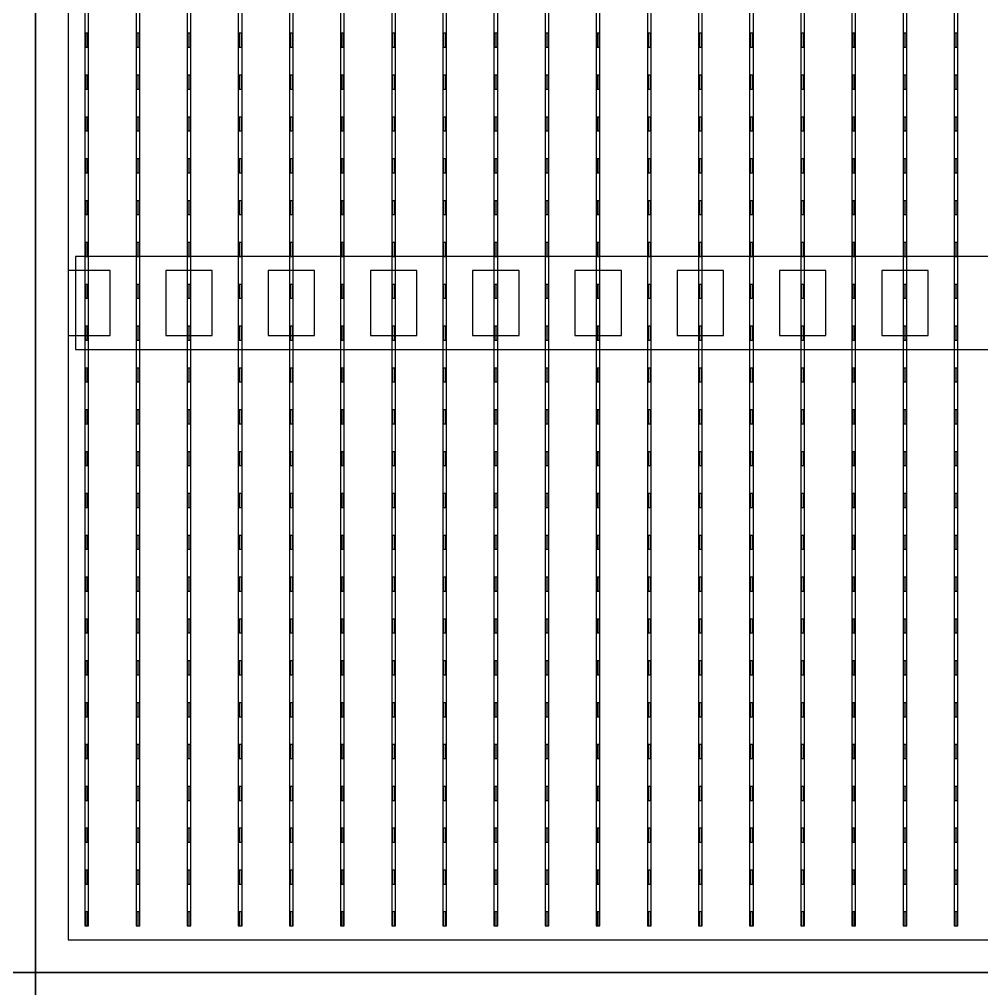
# Model space of a CAD drawing. Header units: millimetres. Extents: x -18 to 142, y -7 to 153.
# Drawn here: x 82.89 to 93.25, y 62.02 to 72.45 of the extents above; entities that cross this region are included whole.
import ezdxf

# ---------------------------------------------------------------- set-up
doc = ezdxf.new("R2010")
doc.units = ezdxf.units.MM
for name, color, linetype in [('BUSBARS', 3, 'Continuous'), ('CELLS', 5, 'Continuous'), ('CONTACT_PADS', 2, 'Continuous'), ('DICING', 4, 'Continuous'), ('FINGERS', 1, 'Continuous'), ('INSULATION', 2, 'Continuous')]:
    doc.layers.add(name, color=color, linetype=linetype)

msp = doc.modelspace()

# ---------------------------------------------------------------- linework, layer by layer
at = {"layer": 'BUSBARS'}
msp.add_lwpolyline([(103.54, 68.9), (103.54, 69.9), (83.5, 69.9), (83.5, 68.9), (103.54, 68.9)], close=True, dxfattribs=at)
at = {"layer": 'CELLS'}
for points in [[(83.07, 62.2), (83.07, 83.1), (62.17, 83.1), (62.17, 62.2), (83.07, 62.2)], [(103.97, 62.2), (103.97, 83.1), (83.07, 83.1), (83.07, 62.2), (103.97, 62.2)], [(83.07, 41.3), (83.07, 62.2), (62.17, 62.2), (62.17, 41.3), (83.07, 41.3)], [(103.97, 41.3), (103.97, 62.2), (83.07, 62.2), (83.07, 41.3), (103.97, 41.3)]]:
    msp.add_lwpolyline(points, close=True, dxfattribs=at)
at = {"layer": 'CONTACT_PADS'}
for points in [[(83.633, 72.15), (83.633, 72.3), (83.608, 72.3), (83.608, 72.15), (83.633, 72.15)], [(84.183, 72.15), (84.183, 72.3), (84.158, 72.3), (84.158, 72.15), (84.183, 72.15)], [(84.733, 72.15), (84.733, 72.3), (84.708, 72.3), (84.708, 72.15), (84.733, 72.15)], [(85.283, 72.15), (85.283, 72.3), (85.258, 72.3), (85.258, 72.15), (85.283, 72.15)], [(85.833, 72.15), (85.833, 72.3), (85.808, 72.3), (85.808, 72.15), (85.833, 72.15)], [(86.383, 72.15), (86.383, 72.3), (86.358, 72.3), (86.358, 72.15), (86.383, 72.15)], [(86.933, 72.15), (86.933, 72.3), (86.908, 72.3), (86.908, 72.15), (86.933, 72.15)], [(87.483, 72.15), (87.483, 72.3), (87.458, 72.3), (87.458, 72.15), (87.483, 72.15)], [(88.033, 72.15), (88.033, 72.3), (88.008, 72.3), (88.008, 72.15), (88.033, 72.15)], [(88.583, 72.15), (88.583, 72.3), (88.558, 72.3), (88.558, 72.15), (88.583, 72.15)], [(89.133, 72.15), (89.133, 72.3), (89.108, 72.3), (89.108, 72.15), (89.133, 72.15)], [(89.683, 72.15), (89.683, 72.3), (89.658, 72.3), (89.658, 72.15), (89.683, 72.15)], [(90.233, 72.15), (90.233, 72.3), (90.208, 72.3), (90.208, 72.15), (90.233, 72.15)], [(90.783, 72.15), (90.783, 72.3), (90.758, 72.3), (90.758, 72.15), (90.783, 72.15)], [(91.333, 72.15), (91.333, 72.3), (91.308, 72.3), (91.308, 72.15), (91.333, 72.15)], [(91.883, 72.15), (91.883, 72.3), (91.858, 72.3), (91.858, 72.15), (91.883, 72.15)], [(92.433, 72.15), (92.433, 72.3), (92.408, 72.3), (92.408, 72.15), (92.433, 72.15)], [(92.983, 72.15), (92.983, 72.3), (92.958, 72.3), (92.958, 72.15), (92.983, 72.15)], [(83.633, 71.7), (83.633, 71.85), (83.608, 71.85), (83.608, 71.7), (83.633, 71.7)], [(84.183, 71.7), (84.183, 71.85), (84.158, 71.85), (84.158, 71.7), (84.183, 71.7)], [(84.733, 71.7), (84.733, 71.85), (84.708, 71.85), (84.708, 71.7), (84.733, 71.7)], [(85.283, 71.7), (85.283, 71.85), (85.258, 71.85), (85.258, 71.7), (85.283, 71.7)], [(85.833, 71.7), (85.833, 71.85), (85.808, 71.85), (85.808, 71.7), (85.833, 71.7)], [(86.383, 71.7), (86.383, 71.85), (86.358, 71.85), (86.358, 71.7), (86.383, 71.7)], [(86.933, 71.7), (86.933, 71.85), (86.908, 71.85), (86.908, 71.7), (86.933, 71.7)], [(87.483, 71.7), (87.483, 71.85), (87.458, 71.85), (87.458, 71.7), (87.483, 71.7)], [(88.033, 71.7), (88.033, 71.85), (88.008, 71.85), (88.008, 71.7), (88.033, 71.7)], [(88.583, 71.7), (88.583, 71.85), (88.558, 71.85), (88.558, 71.7), (88.583, 71.7)], [(89.133, 71.7), (89.133, 71.85), (89.108, 71.85), (89.108, 71.7), (89.133, 71.7)], [(89.683, 71.7), (89.683, 71.85), (89.658, 71.85), (89.658, 71.7), (89.683, 71.7)], [(90.233, 71.7), (90.233, 71.85), (90.208, 71.85), (90.208, 71.7), (90.233, 71.7)], [(90.783, 71.7), (90.783, 71.85), (90.758, 71.85), (90.758, 71.7), (90.783, 71.7)], [(91.333, 71.7), (91.333, 71.85), (91.308, 71.85), (91.308, 71.7), (91.333, 71.7)], [(91.883, 71.7), (91.883, 71.85), (91.858, 71.85), (91.858, 71.7), (91.883, 71.7)], [(92.433, 71.7), (92.433, 71.85), (92.408, 71.85), (92.408, 71.7), (92.433, 71.7)], [(92.983, 71.7), (92.983, 71.85), (92.958, 71.85), (92.958, 71.7), (92.983, 71.7)], [(83.633, 71.25), (83.633, 71.4), (83.608, 71.4), (83.608, 71.25), (83.633, 71.25)], [(84.183, 71.25), (84.183, 71.4), (84.158, 71.4), (84.158, 71.25), (84.183, 71.25)], [(84.733, 71.25), (84.733, 71.4), (84.708, 71.4), (84.708, 71.25), (84.733, 71.25)], [(85.283, 71.25), (85.283, 71.4), (85.258, 71.4), (85.258, 71.25), (85.283, 71.25)], [(85.833, 71.25), (85.833, 71.4), (85.808, 71.4), (85.808, 71.25), (85.833, 71.25)], [(86.383, 71.25), (86.383, 71.4), (86.358, 71.4), (86.358, 71.25), (86.383, 71.25)], [(86.933, 71.25), (86.933, 71.4), (86.908, 71.4), (86.908, 71.25), (86.933, 71.25)], [(87.483, 71.25), (87.483, 71.4), (87.458, 71.4), (87.458, 71.25), (87.483, 71.25)], [(88.033, 71.25), (88.033, 71.4), (88.008, 71.4), (88.008, 71.25), (88.033, 71.25)], [(88.583, 71.25), (88.583, 71.4), (88.558, 71.4), (88.558, 71.25), (88.583, 71.25)], [(89.133, 71.25), (89.133, 71.4), (89.108, 71.4), (89.108, 71.25), (89.133, 71.25)], [(89.683, 71.25), (89.683, 71.4), (89.658, 71.4), (89.658, 71.25), (89.683, 71.25)], [(90.233, 71.25), (90.233, 71.4), (90.208, 71.4), (90.208, 71.25), (90.233, 71.25)], [(90.783, 71.25), (90.783, 71.4), (90.758, 71.4), (90.758, 71.25), (90.783, 71.25)], [(91.333, 71.25), (91.333, 71.4), (91.308, 71.4), (91.308, 71.25), (91.333, 71.25)], [(91.883, 71.25), (91.883, 71.4), (91.858, 71.4), (91.858, 71.25), (91.883, 71.25)], [(92.433, 71.25), (92.433, 71.4), (92.408, 71.4), (92.408, 71.25), (92.433, 71.25)], [(92.983, 71.25), (92.983, 71.4), (92.958, 71.4), (92.958, 71.25), (92.983, 71.25)], [(83.633, 70.8), (83.633, 70.95), (83.608, 70.95), (83.608, 70.8), (83.633, 70.8)], [(84.183, 70.8), (84.183, 70.95), (84.158, 70.95), (84.158, 70.8), (84.183, 70.8)], [(84.733, 70.8), (84.733, 70.95), (84.708, 70.95), (84.708, 70.8), (84.733, 70.8)], [(85.283, 70.8), (85.283, 70.95), (85.258, 70.95), (85.258, 70.8), (85.283, 70.8)], [(85.833, 70.8), (85.833, 70.95), (85.808, 70.95), (85.808, 70.8), (85.833, 70.8)], [(86.383, 70.8), (86.383, 70.95), (86.358, 70.95), (86.358, 70.8), (86.383, 70.8)], [(86.933, 70.8), (86.933, 70.95), (86.908, 70.95), (86.908, 70.8), (86.933, 70.8)], [(87.483, 70.8), (87.483, 70.95), (87.458, 70.95), (87.458, 70.8), (87.483, 70.8)], [(88.033, 70.8), (88.033, 70.95), (88.008, 70.95), (88.008, 70.8), (88.033, 70.8)], [(88.583, 70.8), (88.583, 70.95), (88.558, 70.95), (88.558, 70.8), (88.583, 70.8)], [(89.133, 70.8), (89.133, 70.95), (89.108, 70.95), (89.108, 70.8), (89.133, 70.8)], [(89.683, 70.8), (89.683, 70.95), (89.658, 70.95), (89.658, 70.8), (89.683, 70.8)], [(90.233, 70.8), (90.233, 70.95), (90.208, 70.95), (90.208, 70.8), (90.233, 70.8)], [(90.783, 70.8), (90.783, 70.95), (90.758, 70.95), (90.758, 70.8), (90.783, 70.8)], [(91.333, 70.8), (91.333, 70.95), (91.308, 70.95), (91.308, 70.8), (91.333, 70.8)], [(91.883, 70.8), (91.883, 70.95), (91.858, 70.95), (91.858, 70.8), (91.883, 70.8)], [(92.433, 70.8), (92.433, 70.95), (92.408, 70.95), (92.408, 70.8), (92.433, 70.8)], [(92.983, 70.8), (92.983, 70.95), (92.958, 70.95), (92.958, 70.8), (92.983, 70.8)], [(83.633, 70.35), (83.633, 70.5), (83.608, 70.5), (83.608, 70.35), (83.633, 70.35)], [(84.183, 70.35), (84.183, 70.5), (84.158, 70.5), (84.158, 70.35), (84.183, 70.35)], [(84.733, 70.35), (84.733, 70.5), (84.708, 70.5), (84.708, 70.35), (84.733, 70.35)], [(85.283, 70.35), (85.283, 70.5), (85.258, 70.5), (85.258, 70.35), (85.283, 70.35)], [(85.833, 70.35), (85.833, 70.5), (85.808, 70.5), (85.808, 70.35), (85.833, 70.35)], [(86.383, 70.35), (86.383, 70.5), (86.358, 70.5), (86.358, 70.35), (86.383, 70.35)], [(86.933, 70.35), (86.933, 70.5), (86.908, 70.5), (86.908, 70.35), (86.933, 70.35)], [(87.483, 70.35), (87.483, 70.5), (87.458, 70.5), (87.458, 70.35), (87.483, 70.35)], [(88.033, 70.35), (88.033, 70.5), (88.008, 70.5), (88.008, 70.35), (88.033, 70.35)], [(88.583, 70.35), (88.583, 70.5), (88.558, 70.5), (88.558, 70.35), (88.583, 70.35)], [(89.133, 70.35), (89.133, 70.5), (89.108, 70.5), (89.108, 70.35), (89.133, 70.35)], [(89.683, 70.35), (89.683, 70.5), (89.658, 70.5), (89.658, 70.35), (89.683, 70.35)], [(90.233, 70.35), (90.233, 70.5), (90.208, 70.5), (90.208, 70.35), (90.233, 70.35)], [(90.783, 70.35), (90.783, 70.5), (90.758, 70.5), (90.758, 70.35), (90.783, 70.35)], [(91.333, 70.35), (91.333, 70.5), (91.308, 70.5), (91.308, 70.35), (91.333, 70.35)], [(91.883, 70.35), (91.883, 70.5), (91.858, 70.5), (91.858, 70.35), (91.883, 70.35)], [(92.433, 70.35), (92.433, 70.5), (92.408, 70.5), (92.408, 70.35), (92.433, 70.35)], [(92.983, 70.35), (92.983, 70.5), (92.958, 70.5), (92.958, 70.35), (92.983, 70.35)], [(83.633, 69.9), (83.633, 70.05), (83.608, 70.05), (83.608, 69.9), (83.633, 69.9)], [(84.183, 69.9), (84.183, 70.05), (84.158, 70.05), (84.158, 69.9), (84.183, 69.9)], [(84.733, 69.9), (84.733, 70.05), (84.708, 70.05), (84.708, 69.9), (84.733, 69.9)], [(85.283, 69.9), (85.283, 70.05), (85.258, 70.05), (85.258, 69.9), (85.283, 69.9)], [(85.833, 69.9), (85.833, 70.05), (85.808, 70.05), (85.808, 69.9), (85.833, 69.9)], [(86.383, 69.9), (86.383, 70.05), (86.358, 70.05), (86.358, 69.9), (86.383, 69.9)], [(86.933, 69.9), (86.933, 70.05), (86.908, 70.05), (86.908, 69.9), (86.933, 69.9)], [(87.483, 69.9), (87.483, 70.05), (87.458, 70.05), (87.458, 69.9), (87.483, 69.9)], [(88.033, 69.9), (88.033, 70.05), (88.008, 70.05), (88.008, 69.9), (88.033, 69.9)], [(88.583, 69.9), (88.583, 70.05), (88.558, 70.05), (88.558, 69.9), (88.583, 69.9)], [(89.133, 69.9), (89.133, 70.05), (89.108, 70.05), (89.108, 69.9), (89.133, 69.9)], [(89.683, 69.9), (89.683, 70.05), (89.658, 70.05), (89.658, 69.9), (89.683, 69.9)], [(90.233, 69.9), (90.233, 70.05), (90.208, 70.05), (90.208, 69.9), (90.233, 69.9)], [(90.783, 69.9), (90.783, 70.05), (90.758, 70.05), (90.758, 69.9), (90.783, 69.9)], [(91.333, 69.9), (91.333, 70.05), (91.308, 70.05), (91.308, 69.9), (91.333, 69.9)], [(91.883, 69.9), (91.883, 70.05), (91.858, 70.05), (91.858, 69.9), (91.883, 69.9)], [(92.433, 69.9), (92.433, 70.05), (92.408, 70.05), (92.408, 69.9), (92.433, 69.9)], [(92.983, 69.9), (92.983, 70.05), (92.958, 70.05), (92.958, 69.9), (92.983, 69.9)], [(83.633, 69.45), (83.633, 69.6), (83.608, 69.6), (83.608, 69.45), (83.633, 69.45)], [(84.183, 69.45), (84.183, 69.6), (84.158, 69.6), (84.158, 69.45), (84.183, 69.45)], [(84.733, 69.45), (84.733, 69.6), (84.708, 69.6), (84.708, 69.45), (84.733, 69.45)], [(85.283, 69.45), (85.283, 69.6), (85.258, 69.6), (85.258, 69.45), (85.283, 69.45)], [(85.833, 69.45), (85.833, 69.6), (85.808, 69.6), (85.808, 69.45), (85.833, 69.45)], [(86.383, 69.45), (86.383, 69.6), (86.358, 69.6), (86.358, 69.45), (86.383, 69.45)], [(86.933, 69.45), (86.933, 69.6), (86.908, 69.6), (86.908, 69.45), (86.933, 69.45)], [(87.483, 69.45), (87.483, 69.6), (87.458, 69.6), (87.458, 69.45), (87.483, 69.45)], [(88.033, 69.45), (88.033, 69.6), (88.008, 69.6), (88.008, 69.45), (88.033, 69.45)], [(88.583, 69.45), (88.583, 69.6), (88.558, 69.6), (88.558, 69.45), (88.583, 69.45)], [(89.133, 69.45), (89.133, 69.6), (89.108, 69.6), (89.108, 69.45), (89.133, 69.45)], [(89.683, 69.45), (89.683, 69.6), (89.658, 69.6), (89.658, 69.45), (89.683, 69.45)], [(90.233, 69.45), (90.233, 69.6), (90.208, 69.6), (90.208, 69.45), (90.233, 69.45)], [(90.783, 69.45), (90.783, 69.6), (90.758, 69.6), (90.758, 69.45), (90.783, 69.45)], [(91.333, 69.45), (91.333, 69.6), (91.308, 69.6), (91.308, 69.45), (91.333, 69.45)], [(91.883, 69.45), (91.883, 69.6), (91.858, 69.6), (91.858, 69.45), (91.883, 69.45)], [(92.433, 69.45), (92.433, 69.6), (92.408, 69.6), (92.408, 69.45), (92.433, 69.45)], [(92.983, 69.45), (92.983, 69.6), (92.958, 69.6), (92.958, 69.45), (92.983, 69.45)], [(83.633, 69), (83.633, 69.15), (83.608, 69.15), (83.608, 69), (83.633, 69)], [(84.183, 69), (84.183, 69.15), (84.158, 69.15), (84.158, 69), (84.183, 69)], [(84.733, 69), (84.733, 69.15), (84.708, 69.15), (84.708, 69), (84.733, 69)], [(85.283, 69), (85.283, 69.15), (85.258, 69.15), (85.258, 69), (85.283, 69)], [(85.833, 69), (85.833, 69.15), (85.808, 69.15), (85.808, 69), (85.833, 69)], [(86.383, 69), (86.383, 69.15), (86.358, 69.15), (86.358, 69), (86.383, 69)], [(86.933, 69), (86.933, 69.15), (86.908, 69.15), (86.908, 69), (86.933, 69)], [(87.483, 69), (87.483, 69.15), (87.458, 69.15), (87.458, 69), (87.483, 69)], [(88.033, 69), (88.033, 69.15), (88.008, 69.15), (88.008, 69), (88.033, 69)], [(88.583, 69), (88.583, 69.15), (88.558, 69.15), (88.558, 69), (88.583, 69)], [(89.133, 69), (89.133, 69.15), (89.108, 69.15), (89.108, 69), (89.133, 69)], [(89.683, 69), (89.683, 69.15), (89.658, 69.15), (89.658, 69), (89.683, 69)], [(90.233, 69), (90.233, 69.15), (90.208, 69.15), (90.208, 69), (90.233, 69)], [(90.783, 69), (90.783, 69.15), (90.758, 69.15), (90.758, 69), (90.783, 69)], [(91.333, 69), (91.333, 69.15), (91.308, 69.15), (91.308, 69), (91.333, 69)], [(91.883, 69), (91.883, 69.15), (91.858, 69.15), (91.858, 69), (91.883, 69)], [(92.433, 69), (92.433, 69.15), (92.408, 69.15), (92.408, 69), (92.433, 69)], [(92.983, 69), (92.983, 69.15), (92.958, 69.15), (92.958, 69), (92.983, 69)], [(83.633, 68.55), (83.633, 68.7), (83.608, 68.7), (83.608, 68.55), (83.633, 68.55)], [(84.183, 68.55), (84.183, 68.7), (84.158, 68.7), (84.158, 68.55), (84.183, 68.55)], [(84.733, 68.55), (84.733, 68.7), (84.708, 68.7), (84.708, 68.55), (84.733, 68.55)], [(85.283, 68.55), (85.283, 68.7), (85.258, 68.7), (85.258, 68.55), (85.283, 68.55)], [(85.833, 68.55), (85.833, 68.7), (85.808, 68.7), (85.808, 68.55), (85.833, 68.55)], [(86.383, 68.55), (86.383, 68.7), (86.358, 68.7), (86.358, 68.55), (86.383, 68.55)], [(86.933, 68.55), (86.933, 68.7), (86.908, 68.7), (86.908, 68.55), (86.933, 68.55)], [(87.483, 68.55), (87.483, 68.7), (87.458, 68.7), (87.458, 68.55), (87.483, 68.55)], [(88.033, 68.55), (88.033, 68.7), (88.008, 68.7), (88.008, 68.55), (88.033, 68.55)], [(88.583, 68.55), (88.583, 68.7), (88.558, 68.7), (88.558, 68.55), (88.583, 68.55)], [(89.133, 68.55), (89.133, 68.7), (89.108, 68.7), (89.108, 68.55), (89.133, 68.55)], [(89.683, 68.55), (89.683, 68.7), (89.658, 68.7), (89.658, 68.55), (89.683, 68.55)], [(90.233, 68.55), (90.233, 68.7), (90.208, 68.7), (90.208, 68.55), (90.233, 68.55)], [(90.783, 68.55), (90.783, 68.7), (90.758, 68.7), (90.758, 68.55), (90.783, 68.55)], [(91.333, 68.55), (91.333, 68.7), (91.308, 68.7), (91.308, 68.55), (91.333, 68.55)], [(91.883, 68.55), (91.883, 68.7), (91.858, 68.7), (91.858, 68.55), (91.883, 68.55)], [(92.433, 68.55), (92.433, 68.7), (92.408, 68.7), (92.408, 68.55), (92.433, 68.55)], [(92.983, 68.55), (92.983, 68.7), (92.958, 68.7), (92.958, 68.55), (92.983, 68.55)], [(83.633, 68.1), (83.633, 68.25), (83.608, 68.25), (83.608, 68.1), (83.633, 68.1)], [(84.183, 68.1), (84.183, 68.25), (84.158, 68.25), (84.158, 68.1), (84.183, 68.1)], [(84.733, 68.1), (84.733, 68.25), (84.708, 68.25), (84.708, 68.1), (84.733, 68.1)], [(85.283, 68.1), (85.283, 68.25), (85.258, 68.25), (85.258, 68.1), (85.283, 68.1)], [(85.833, 68.1), (85.833, 68.25), (85.808, 68.25), (85.808, 68.1), (85.833, 68.1)], [(86.383, 68.1), (86.383, 68.25), (86.358, 68.25), (86.358, 68.1), (86.383, 68.1)], [(86.933, 68.1), (86.933, 68.25), (86.908, 68.25), (86.908, 68.1), (86.933, 68.1)], [(87.483, 68.1), (87.483, 68.25), (87.458, 68.25), (87.458, 68.1), (87.483, 68.1)], [(88.033, 68.1), (88.033, 68.25), (88.008, 68.25), (88.008, 68.1), (88.033, 68.1)], [(88.583, 68.1), (88.583, 68.25), (88.558, 68.25), (88.558, 68.1), (88.583, 68.1)], [(89.133, 68.1), (89.133, 68.25), (89.108, 68.25), (89.108, 68.1), (89.133, 68.1)], [(89.683, 68.1), (89.683, 68.25), (89.658, 68.25), (89.658, 68.1), (89.683, 68.1)], [(90.233, 68.1), (90.233, 68.25), (90.208, 68.25), (90.208, 68.1), (90.233, 68.1)], [(90.783, 68.1), (90.783, 68.25), (90.758, 68.25), (90.758, 68.1), (90.783, 68.1)], [(91.333, 68.1), (91.333, 68.25), (91.308, 68.25), (91.308, 68.1), (91.333, 68.1)], [(91.883, 68.1), (91.883, 68.25), (91.858, 68.25), (91.858, 68.1), (91.883, 68.1)], [(92.433, 68.1), (92.433, 68.25), (92.408, 68.25), (92.408, 68.1), (92.433, 68.1)], [(92.983, 68.1), (92.983, 68.25), (92.958, 68.25), (92.958, 68.1), (92.983, 68.1)], [(83.633, 67.65), (83.633, 67.8), (83.608, 67.8), (83.608, 67.65), (83.633, 67.65)], [(84.183, 67.65), (84.183, 67.8), (84.158, 67.8), (84.158, 67.65), (84.183, 67.65)], [(84.733, 67.65), (84.733, 67.8), (84.708, 67.8), (84.708, 67.65), (84.733, 67.65)], [(85.283, 67.65), (85.283, 67.8), (85.258, 67.8), (85.258, 67.65), (85.283, 67.65)], [(85.833, 67.65), (85.833, 67.8), (85.808, 67.8), (85.808, 67.65), (85.833, 67.65)], [(86.383, 67.65), (86.383, 67.8), (86.358, 67.8), (86.358, 67.65), (86.383, 67.65)], [(86.933, 67.65), (86.933, 67.8), (86.908, 67.8), (86.908, 67.65), (86.933, 67.65)], [(87.483, 67.65), (87.483, 67.8), (87.458, 67.8), (87.458, 67.65), (87.483, 67.65)], [(88.033, 67.65), (88.033, 67.8), (88.008, 67.8), (88.008, 67.65), (88.033, 67.65)], [(88.583, 67.65), (88.583, 67.8), (88.558, 67.8), (88.558, 67.65), (88.583, 67.65)], [(89.133, 67.65), (89.133, 67.8), (89.108, 67.8), (89.108, 67.65), (89.133, 67.65)], [(89.683, 67.65), (89.683, 67.8), (89.658, 67.8), (89.658, 67.65), (89.683, 67.65)], [(90.233, 67.65), (90.233, 67.8), (90.208, 67.8), (90.208, 67.65), (90.233, 67.65)], [(90.783, 67.65), (90.783, 67.8), (90.758, 67.8), (90.758, 67.65), (90.783, 67.65)], [(91.333, 67.65), (91.333, 67.8), (91.308, 67.8), (91.308, 67.65), (91.333, 67.65)], [(91.883, 67.65), (91.883, 67.8), (91.858, 67.8), (91.858, 67.65), (91.883, 67.65)], [(92.433, 67.65), (92.433, 67.8), (92.408, 67.8), (92.408, 67.65), (92.433, 67.65)], [(92.983, 67.65), (92.983, 67.8), (92.958, 67.8), (92.958, 67.65), (92.983, 67.65)], [(83.633, 67.2), (83.633, 67.35), (83.608, 67.35), (83.608, 67.2), (83.633, 67.2)], [(84.183, 67.2), (84.183, 67.35), (84.158, 67.35), (84.158, 67.2), (84.183, 67.2)], [(84.733, 67.2), (84.733, 67.35), (84.708, 67.35), (84.708, 67.2), (84.733, 67.2)], [(85.283, 67.2), (85.283, 67.35), (85.258, 67.35), (85.258, 67.2), (85.283, 67.2)], [(85.833, 67.2), (85.833, 67.35), (85.808, 67.35), (85.808, 67.2), (85.833, 67.2)], [(86.383, 67.2), (86.383, 67.35), (86.358, 67.35), (86.358, 67.2), (86.383, 67.2)], [(86.933, 67.2), (86.933, 67.35), (86.908, 67.35), (86.908, 67.2), (86.933, 67.2)], [(87.483, 67.2), (87.483, 67.35), (87.458, 67.35), (87.458, 67.2), (87.483, 67.2)], [(88.033, 67.2), (88.033, 67.35), (88.008, 67.35), (88.008, 67.2), (88.033, 67.2)], [(88.583, 67.2), (88.583, 67.35), (88.558, 67.35), (88.558, 67.2), (88.583, 67.2)], [(89.133, 67.2), (89.133, 67.35), (89.108, 67.35), (89.108, 67.2), (89.133, 67.2)], [(89.683, 67.2), (89.683, 67.35), (89.658, 67.35), (89.658, 67.2), (89.683, 67.2)], [(90.233, 67.2), (90.233, 67.35), (90.208, 67.35), (90.208, 67.2), (90.233, 67.2)], [(90.783, 67.2), (90.783, 67.35), (90.758, 67.35), (90.758, 67.2), (90.783, 67.2)], [(91.333, 67.2), (91.333, 67.35), (91.308, 67.35), (91.308, 67.2), (91.333, 67.2)], [(91.883, 67.2), (91.883, 67.35), (91.858, 67.35), (91.858, 67.2), (91.883, 67.2)], [(92.433, 67.2), (92.433, 67.35), (92.408, 67.35), (92.408, 67.2), (92.433, 67.2)], [(92.983, 67.2), (92.983, 67.35), (92.958, 67.35), (92.958, 67.2), (92.983, 67.2)], [(83.633, 66.75), (83.633, 66.9), (83.608, 66.9), (83.608, 66.75), (83.633, 66.75)], [(84.183, 66.75), (84.183, 66.9), (84.158, 66.9), (84.158, 66.75), (84.183, 66.75)], [(84.733, 66.75), (84.733, 66.9), (84.708, 66.9), (84.708, 66.75), (84.733, 66.75)], [(85.283, 66.75), (85.283, 66.9), (85.258, 66.9), (85.258, 66.75), (85.283, 66.75)], [(85.833, 66.75), (85.833, 66.9), (85.808, 66.9), (85.808, 66.75), (85.833, 66.75)], [(86.383, 66.75), (86.383, 66.9), (86.358, 66.9), (86.358, 66.75), (86.383, 66.75)], [(86.933, 66.75), (86.933, 66.9), (86.908, 66.9), (86.908, 66.75), (86.933, 66.75)], [(87.483, 66.75), (87.483, 66.9), (87.458, 66.9), (87.458, 66.75), (87.483, 66.75)], [(88.033, 66.75), (88.033, 66.9), (88.008, 66.9), (88.008, 66.75), (88.033, 66.75)], [(88.583, 66.75), (88.583, 66.9), (88.558, 66.9), (88.558, 66.75), (88.583, 66.75)], [(89.133, 66.75), (89.133, 66.9), (89.108, 66.9), (89.108, 66.75), (89.133, 66.75)], [(89.683, 66.75), (89.683, 66.9), (89.658, 66.9), (89.658, 66.75), (89.683, 66.75)], [(90.233, 66.75), (90.233, 66.9), (90.208, 66.9), (90.208, 66.75), (90.233, 66.75)], [(90.783, 66.75), (90.783, 66.9), (90.758, 66.9), (90.758, 66.75), (90.783, 66.75)], [(91.333, 66.75), (91.333, 66.9), (91.308, 66.9), (91.308, 66.75), (91.333, 66.75)], [(91.883, 66.75), (91.883, 66.9), (91.858, 66.9), (91.858, 66.75), (91.883, 66.75)], [(92.433, 66.75), (92.433, 66.9), (92.408, 66.9), (92.408, 66.75), (92.433, 66.75)], [(92.983, 66.75), (92.983, 66.9), (92.958, 66.9), (92.958, 66.75), (92.983, 66.75)], [(83.633, 66.3), (83.633, 66.45), (83.608, 66.45), (83.608, 66.3), (83.633, 66.3)], [(84.183, 66.3), (84.183, 66.45), (84.158, 66.45), (84.158, 66.3), (84.183, 66.3)], [(84.733, 66.3), (84.733, 66.45), (84.708, 66.45), (84.708, 66.3), (84.733, 66.3)], [(85.283, 66.3), (85.283, 66.45), (85.258, 66.45), (85.258, 66.3), (85.283, 66.3)], [(85.833, 66.3), (85.833, 66.45), (85.808, 66.45), (85.808, 66.3), (85.833, 66.3)], [(86.383, 66.3), (86.383, 66.45), (86.358, 66.45), (86.358, 66.3), (86.383, 66.3)], [(86.933, 66.3), (86.933, 66.45), (86.908, 66.45), (86.908, 66.3), (86.933, 66.3)], [(87.483, 66.3), (87.483, 66.45), (87.458, 66.45), (87.458, 66.3), (87.483, 66.3)], [(88.033, 66.3), (88.033, 66.45), (88.008, 66.45), (88.008, 66.3), (88.033, 66.3)], [(88.583, 66.3), (88.583, 66.45), (88.558, 66.45), (88.558, 66.3), (88.583, 66.3)], [(89.133, 66.3), (89.133, 66.45), (89.108, 66.45), (89.108, 66.3), (89.133, 66.3)], [(89.683, 66.3), (89.683, 66.45), (89.658, 66.45), (89.658, 66.3), (89.683, 66.3)], [(90.233, 66.3), (90.233, 66.45), (90.208, 66.45), (90.208, 66.3), (90.233, 66.3)], [(90.783, 66.3), (90.783, 66.45), (90.758, 66.45), (90.758, 66.3), (90.783, 66.3)], [(91.333, 66.3), (91.333, 66.45), (91.308, 66.45), (91.308, 66.3), (91.333, 66.3)], [(91.883, 66.3), (91.883, 66.45), (91.858, 66.45), (91.858, 66.3), (91.883, 66.3)], [(92.433, 66.3), (92.433, 66.45), (92.408, 66.45), (92.408, 66.3), (92.433, 66.3)], [(92.983, 66.3), (92.983, 66.45), (92.958, 66.45), (92.958, 66.3), (92.983, 66.3)], [(83.633, 65.85), (83.633, 66), (83.608, 66), (83.608, 65.85), (83.633, 65.85)], [(84.183, 65.85), (84.183, 66), (84.158, 66), (84.158, 65.85), (84.183, 65.85)], [(84.733, 65.85), (84.733, 66), (84.708, 66), (84.708, 65.85), (84.733, 65.85)], [(85.283, 65.85), (85.283, 66), (85.258, 66), (85.258, 65.85), (85.283, 65.85)], [(85.833, 65.85), (85.833, 66), (85.808, 66), (85.808, 65.85), (85.833, 65.85)], [(86.383, 65.85), (86.383, 66), (86.358, 66), (86.358, 65.85), (86.383, 65.85)], [(86.933, 65.85), (86.933, 66), (86.908, 66), (86.908, 65.85), (86.933, 65.85)], [(87.483, 65.85), (87.483, 66), (87.458, 66), (87.458, 65.85), (87.483, 65.85)], [(88.033, 65.85), (88.033, 66), (88.008, 66), (88.008, 65.85), (88.033, 65.85)], [(88.583, 65.85), (88.583, 66), (88.558, 66), (88.558, 65.85), (88.583, 65.85)], [(89.133, 65.85), (89.133, 66), (89.108, 66), (89.108, 65.85), (89.133, 65.85)], [(89.683, 65.85), (89.683, 66), (89.658, 66), (89.658, 65.85), (89.683, 65.85)], [(90.233, 65.85), (90.233, 66), (90.208, 66), (90.208, 65.85), (90.233, 65.85)], [(90.783, 65.85), (90.783, 66), (90.758, 66), (90.758, 65.85), (90.783, 65.85)], [(91.333, 65.85), (91.333, 66), (91.308, 66), (91.308, 65.85), (91.333, 65.85)], [(91.883, 65.85), (91.883, 66), (91.858, 66), (91.858, 65.85), (91.883, 65.85)], [(92.433, 65.85), (92.433, 66), (92.408, 66), (92.408, 65.85), (92.433, 65.85)], [(92.983, 65.85), (92.983, 66), (92.958, 66), (92.958, 65.85), (92.983, 65.85)], [(83.633, 65.4), (83.633, 65.55), (83.608, 65.55), (83.608, 65.4), (83.633, 65.4)], [(84.183, 65.4), (84.183, 65.55), (84.158, 65.55), (84.158, 65.4), (84.183, 65.4)], [(84.733, 65.4), (84.733, 65.55), (84.708, 65.55), (84.708, 65.4), (84.733, 65.4)], [(85.283, 65.4), (85.283, 65.55), (85.258, 65.55), (85.258, 65.4), (85.283, 65.4)], [(85.833, 65.4), (85.833, 65.55), (85.808, 65.55), (85.808, 65.4), (85.833, 65.4)], [(86.383, 65.4), (86.383, 65.55), (86.358, 65.55), (86.358, 65.4), (86.383, 65.4)], [(86.933, 65.4), (86.933, 65.55), (86.908, 65.55), (86.908, 65.4), (86.933, 65.4)], [(87.483, 65.4), (87.483, 65.55), (87.458, 65.55), (87.458, 65.4), (87.483, 65.4)], [(88.033, 65.4), (88.033, 65.55), (88.008, 65.55), (88.008, 65.4), (88.033, 65.4)], [(88.583, 65.4), (88.583, 65.55), (88.558, 65.55), (88.558, 65.4), (88.583, 65.4)], [(89.133, 65.4), (89.133, 65.55), (89.108, 65.55), (89.108, 65.4), (89.133, 65.4)], [(89.683, 65.4), (89.683, 65.55), (89.658, 65.55), (89.658, 65.4), (89.683, 65.4)], [(90.233, 65.4), (90.233, 65.55), (90.208, 65.55), (90.208, 65.4), (90.233, 65.4)], [(90.783, 65.4), (90.783, 65.55), (90.758, 65.55), (90.758, 65.4), (90.783, 65.4)], [(91.333, 65.4), (91.333, 65.55), (91.308, 65.55), (91.308, 65.4), (91.333, 65.4)], [(91.883, 65.4), (91.883, 65.55), (91.858, 65.55), (91.858, 65.4), (91.883, 65.4)], [(92.433, 65.4), (92.433, 65.55), (92.408, 65.55), (92.408, 65.4), (92.433, 65.4)], [(92.983, 65.4), (92.983, 65.55), (92.958, 65.55), (92.958, 65.4), (92.983, 65.4)], [(83.633, 64.95), (83.633, 65.1), (83.608, 65.1), (83.608, 64.95), (83.633, 64.95)], [(84.183, 64.95), (84.183, 65.1), (84.158, 65.1), (84.158, 64.95), (84.183, 64.95)], [(84.733, 64.95), (84.733, 65.1), (84.708, 65.1), (84.708, 64.95), (84.733, 64.95)], [(85.283, 64.95), (85.283, 65.1), (85.258, 65.1), (85.258, 64.95), (85.283, 64.95)], [(85.833, 64.95), (85.833, 65.1), (85.808, 65.1), (85.808, 64.95), (85.833, 64.95)], [(86.383, 64.95), (86.383, 65.1), (86.358, 65.1), (86.358, 64.95), (86.383, 64.95)], [(86.933, 64.95), (86.933, 65.1), (86.908, 65.1), (86.908, 64.95), (86.933, 64.95)], [(87.483, 64.95), (87.483, 65.1), (87.458, 65.1), (87.458, 64.95), (87.483, 64.95)], [(88.033, 64.95), (88.033, 65.1), (88.008, 65.1), (88.008, 64.95), (88.033, 64.95)], [(88.583, 64.95), (88.583, 65.1), (88.558, 65.1), (88.558, 64.95), (88.583, 64.95)], [(89.133, 64.95), (89.133, 65.1), (89.108, 65.1), (89.108, 64.95), (89.133, 64.95)], [(89.683, 64.95), (89.683, 65.1), (89.658, 65.1), (89.658, 64.95), (89.683, 64.95)], [(90.233, 64.95), (90.233, 65.1), (90.208, 65.1), (90.208, 64.95), (90.233, 64.95)], [(90.783, 64.95), (90.783, 65.1), (90.758, 65.1), (90.758, 64.95), (90.783, 64.95)], [(91.333, 64.95), (91.333, 65.1), (91.308, 65.1), (91.308, 64.95), (91.333, 64.95)], [(91.883, 64.95), (91.883, 65.1), (91.858, 65.1), (91.858, 64.95), (91.883, 64.95)], [(92.433, 64.95), (92.433, 65.1), (92.408, 65.1), (92.408, 64.95), (92.433, 64.95)], [(92.983, 64.95), (92.983, 65.1), (92.958, 65.1), (92.958, 64.95), (92.983, 64.95)], [(83.633, 64.5), (83.633, 64.65), (83.608, 64.65), (83.608, 64.5), (83.633, 64.5)], [(84.183, 64.5), (84.183, 64.65), (84.158, 64.65), (84.158, 64.5), (84.183, 64.5)], [(84.733, 64.5), (84.733, 64.65), (84.708, 64.65), (84.708, 64.5), (84.733, 64.5)], [(85.283, 64.5), (85.283, 64.65), (85.258, 64.65), (85.258, 64.5), (85.283, 64.5)], [(85.833, 64.5), (85.833, 64.65), (85.808, 64.65), (85.808, 64.5), (85.833, 64.5)], [(86.383, 64.5), (86.383, 64.65), (86.358, 64.65), (86.358, 64.5), (86.383, 64.5)], [(86.933, 64.5), (86.933, 64.65), (86.908, 64.65), (86.908, 64.5), (86.933, 64.5)], [(87.483, 64.5), (87.483, 64.65), (87.458, 64.65), (87.458, 64.5), (87.483, 64.5)], [(88.033, 64.5), (88.033, 64.65), (88.008, 64.65), (88.008, 64.5), (88.033, 64.5)], [(88.583, 64.5), (88.583, 64.65), (88.558, 64.65), (88.558, 64.5), (88.583, 64.5)], [(89.133, 64.5), (89.133, 64.65), (89.108, 64.65), (89.108, 64.5), (89.133, 64.5)], [(89.683, 64.5), (89.683, 64.65), (89.658, 64.65), (89.658, 64.5), (89.683, 64.5)], [(90.233, 64.5), (90.233, 64.65), (90.208, 64.65), (90.208, 64.5), (90.233, 64.5)], [(90.783, 64.5), (90.783, 64.65), (90.758, 64.65), (90.758, 64.5), (90.783, 64.5)], [(91.333, 64.5), (91.333, 64.65), (91.308, 64.65), (91.308, 64.5), (91.333, 64.5)], [(91.883, 64.5), (91.883, 64.65), (91.858, 64.65), (91.858, 64.5), (91.883, 64.5)], [(92.433, 64.5), (92.433, 64.65), (92.408, 64.65), (92.408, 64.5), (92.433, 64.5)], [(92.983, 64.5), (92.983, 64.65), (92.958, 64.65), (92.958, 64.5), (92.983, 64.5)], [(83.633, 64.05), (83.633, 64.2), (83.608, 64.2), (83.608, 64.05), (83.633, 64.05)], [(84.183, 64.05), (84.183, 64.2), (84.158, 64.2), (84.158, 64.05), (84.183, 64.05)], [(84.733, 64.05), (84.733, 64.2), (84.708, 64.2), (84.708, 64.05), (84.733, 64.05)], [(85.283, 64.05), (85.283, 64.2), (85.258, 64.2), (85.258, 64.05), (85.283, 64.05)], [(85.833, 64.05), (85.833, 64.2), (85.808, 64.2), (85.808, 64.05), (85.833, 64.05)], [(86.383, 64.05), (86.383, 64.2), (86.358, 64.2), (86.358, 64.05), (86.383, 64.05)], [(86.933, 64.05), (86.933, 64.2), (86.908, 64.2), (86.908, 64.05), (86.933, 64.05)], [(87.483, 64.05), (87.483, 64.2), (87.458, 64.2), (87.458, 64.05), (87.483, 64.05)], [(88.033, 64.05), (88.033, 64.2), (88.008, 64.2), (88.008, 64.05), (88.033, 64.05)], [(88.583, 64.05), (88.583, 64.2), (88.558, 64.2), (88.558, 64.05), (88.583, 64.05)], [(89.133, 64.05), (89.133, 64.2), (89.108, 64.2), (89.108, 64.05), (89.133, 64.05)], [(89.683, 64.05), (89.683, 64.2), (89.658, 64.2), (89.658, 64.05), (89.683, 64.05)], [(90.233, 64.05), (90.233, 64.2), (90.208, 64.2), (90.208, 64.05), (90.233, 64.05)], [(90.783, 64.05), (90.783, 64.2), (90.758, 64.2), (90.758, 64.05), (90.783, 64.05)], [(91.333, 64.05), (91.333, 64.2), (91.308, 64.2), (91.308, 64.05), (91.333, 64.05)], [(91.883, 64.05), (91.883, 64.2), (91.858, 64.2), (91.858, 64.05), (91.883, 64.05)], [(92.433, 64.05), (92.433, 64.2), (92.408, 64.2), (92.408, 64.05), (92.433, 64.05)], [(92.983, 64.05), (92.983, 64.2), (92.958, 64.2), (92.958, 64.05), (92.983, 64.05)], [(83.633, 63.6), (83.633, 63.75), (83.608, 63.75), (83.608, 63.6), (83.633, 63.6)], [(84.183, 63.6), (84.183, 63.75), (84.158, 63.75), (84.158, 63.6), (84.183, 63.6)], [(84.733, 63.6), (84.733, 63.75), (84.708, 63.75), (84.708, 63.6), (84.733, 63.6)], [(85.283, 63.6), (85.283, 63.75), (85.258, 63.75), (85.258, 63.6), (85.283, 63.6)], [(85.833, 63.6), (85.833, 63.75), (85.808, 63.75), (85.808, 63.6), (85.833, 63.6)], [(86.383, 63.6), (86.383, 63.75), (86.358, 63.75), (86.358, 63.6), (86.383, 63.6)], [(86.933, 63.6), (86.933, 63.75), (86.908, 63.75), (86.908, 63.6), (86.933, 63.6)], [(87.483, 63.6), (87.483, 63.75), (87.458, 63.75), (87.458, 63.6), (87.483, 63.6)], [(88.033, 63.6), (88.033, 63.75), (88.008, 63.75), (88.008, 63.6), (88.033, 63.6)], [(88.583, 63.6), (88.583, 63.75), (88.558, 63.75), (88.558, 63.6), (88.583, 63.6)], [(89.133, 63.6), (89.133, 63.75), (89.108, 63.75), (89.108, 63.6), (89.133, 63.6)], [(89.683, 63.6), (89.683, 63.75), (89.658, 63.75), (89.658, 63.6), (89.683, 63.6)], [(90.233, 63.6), (90.233, 63.75), (90.208, 63.75), (90.208, 63.6), (90.233, 63.6)], [(90.783, 63.6), (90.783, 63.75), (90.758, 63.75), (90.758, 63.6), (90.783, 63.6)], [(91.333, 63.6), (91.333, 63.75), (91.308, 63.75), (91.308, 63.6), (91.333, 63.6)], [(91.883, 63.6), (91.883, 63.75), (91.858, 63.75), (91.858, 63.6), (91.883, 63.6)], [(92.433, 63.6), (92.433, 63.75), (92.408, 63.75), (92.408, 63.6), (92.433, 63.6)], [(92.983, 63.6), (92.983, 63.75), (92.958, 63.75), (92.958, 63.6), (92.983, 63.6)], [(83.633, 63.15), (83.633, 63.3), (83.608, 63.3), (83.608, 63.15), (83.633, 63.15)], [(84.183, 63.15), (84.183, 63.3), (84.158, 63.3), (84.158, 63.15), (84.183, 63.15)], [(84.733, 63.15), (84.733, 63.3), (84.708, 63.3), (84.708, 63.15), (84.733, 63.15)], [(85.283, 63.15), (85.283, 63.3), (85.258, 63.3), (85.258, 63.15), (85.283, 63.15)], [(85.833, 63.15), (85.833, 63.3), (85.808, 63.3), (85.808, 63.15), (85.833, 63.15)], [(86.383, 63.15), (86.383, 63.3), (86.358, 63.3), (86.358, 63.15), (86.383, 63.15)], [(86.933, 63.15), (86.933, 63.3), (86.908, 63.3), (86.908, 63.15), (86.933, 63.15)], [(87.483, 63.15), (87.483, 63.3), (87.458, 63.3), (87.458, 63.15), (87.483, 63.15)], [(88.033, 63.15), (88.033, 63.3), (88.008, 63.3), (88.008, 63.15), (88.033, 63.15)], [(88.583, 63.15), (88.583, 63.3), (88.558, 63.3), (88.558, 63.15), (88.583, 63.15)], [(89.133, 63.15), (89.133, 63.3), (89.108, 63.3), (89.108, 63.15), (89.133, 63.15)], [(89.683, 63.15), (89.683, 63.3), (89.658, 63.3), (89.658, 63.15), (89.683, 63.15)], [(90.233, 63.15), (90.233, 63.3), (90.208, 63.3), (90.208, 63.15), (90.233, 63.15)], [(90.783, 63.15), (90.783, 63.3), (90.758, 63.3), (90.758, 63.15), (90.783, 63.15)], [(91.333, 63.15), (91.333, 63.3), (91.308, 63.3), (91.308, 63.15), (91.333, 63.15)], [(91.883, 63.15), (91.883, 63.3), (91.858, 63.3), (91.858, 63.15), (91.883, 63.15)], [(92.433, 63.15), (92.433, 63.3), (92.408, 63.3), (92.408, 63.15), (92.433, 63.15)], [(92.983, 63.15), (92.983, 63.3), (92.958, 63.3), (92.958, 63.15), (92.983, 63.15)], [(83.633, 62.7), (83.633, 62.85), (83.608, 62.85), (83.608, 62.7), (83.633, 62.7)], [(84.183, 62.7), (84.183, 62.85), (84.158, 62.85), (84.158, 62.7), (84.183, 62.7)], [(84.733, 62.7), (84.733, 62.85), (84.708, 62.85), (84.708, 62.7), (84.733, 62.7)], [(85.283, 62.7), (85.283, 62.85), (85.258, 62.85), (85.258, 62.7), (85.283, 62.7)], [(85.833, 62.7), (85.833, 62.85), (85.808, 62.85), (85.808, 62.7), (85.833, 62.7)], [(86.383, 62.7), (86.383, 62.85), (86.358, 62.85), (86.358, 62.7), (86.383, 62.7)], [(86.933, 62.7), (86.933, 62.85), (86.908, 62.85), (86.908, 62.7), (86.933, 62.7)], [(87.483, 62.7), (87.483, 62.85), (87.458, 62.85), (87.458, 62.7), (87.483, 62.7)], [(88.033, 62.7), (88.033, 62.85), (88.008, 62.85), (88.008, 62.7), (88.033, 62.7)], [(88.583, 62.7), (88.583, 62.85), (88.558, 62.85), (88.558, 62.7), (88.583, 62.7)], [(89.133, 62.7), (89.133, 62.85), (89.108, 62.85), (89.108, 62.7), (89.133, 62.7)], [(89.683, 62.7), (89.683, 62.85), (89.658, 62.85), (89.658, 62.7), (89.683, 62.7)], [(90.233, 62.7), (90.233, 62.85), (90.208, 62.85), (90.208, 62.7), (90.233, 62.7)], [(90.783, 62.7), (90.783, 62.85), (90.758, 62.85), (90.758, 62.7), (90.783, 62.7)], [(91.333, 62.7), (91.333, 62.85), (91.308, 62.85), (91.308, 62.7), (91.333, 62.7)], [(91.883, 62.7), (91.883, 62.85), (91.858, 62.85), (91.858, 62.7), (91.883, 62.7)], [(92.433, 62.7), (92.433, 62.85), (92.408, 62.85), (92.408, 62.7), (92.433, 62.7)], [(92.983, 62.7), (92.983, 62.85), (92.958, 62.85), (92.958, 62.7), (92.983, 62.7)]]:
    msp.add_lwpolyline(points, close=True, dxfattribs=at)
at = {"layer": 'DICING'}
for p, q in [((83.07, -7.35), (83.07, 152.65)), ((83.07, -7.35), (83.07, 152.65)), ((83.07, -7.35), (83.07, 152.65)), ((83.07, -7.35), (83.07, 152.65)), ((83.07, -7.35), (83.07, 152.65)), ((83.07, -7.35), (83.07, 152.65)), ((83.07, -7.35), (83.07, 131.75)), ((83.07, -7.35), (83.07, 131.75)), ((83.07, -7.35), (83.07, 131.75)), ((83.07, -7.35), (83.07, 131.75)), ((83.07, -7.35), (83.07, 131.75)), ((83.07, -7.35), (83.07, 131.75)), ((83.07, -7.35), (83.07, 110.85)), ((83.07, -7.35), (83.07, 110.85)), ((83.07, -7.35), (83.07, 110.85)), ((83.07, -7.35), (83.07, 110.85)), ((83.07, -7.35), (83.07, 110.85)), ((83.07, -7.35), (83.07, 110.85)), ((83.07, -7.35), (83.07, 89.95)), ((83.07, -7.35), (83.07, 89.95)), ((83.07, -7.35), (83.07, 89.95)), ((83.07, -7.35), (83.07, 89.95)), ((83.07, -7.35), (83.07, 89.95)), ((83.07, -7.35), (83.07, 89.95)), ((83.07, -7.35), (83.07, 69.05)), ((83.07, -7.35), (83.07, 69.05)), ((83.07, -7.35), (83.07, 69.05)), ((83.07, -7.35), (83.07, 69.05)), ((83.07, -7.35), (83.07, 69.05)), ((83.07, -7.35), (83.07, 69.05)), ((-17.83, 62.2), (142.17, 62.2)), ((-17.83, 62.2), (142.17, 62.2)), ((-17.83, 62.2), (142.17, 62.2)), ((-17.83, 62.2), (142.17, 62.2)), ((-17.83, 62.2), (142.17, 62.2)), ((-17.83, 62.2), (142.17, 62.2)), ((-17.83, 62.2), (142.17, 62.2)), ((-17.83, 62.2), (142.17, 62.2)), ((-17.83, 62.2), (142.17, 62.2)), ((-17.83, 62.2), (142.17, 62.2)), ((-17.83, 62.2), (142.17, 62.2)), ((-17.83, 62.2), (142.17, 62.2)), ((-17.83, 62.2), (142.17, 62.2)), ((-17.83, 62.2), (142.17, 62.2)), ((-17.83, 62.2), (142.17, 62.2)), ((-17.83, 62.2), (142.17, 62.2)), ((-17.83, 62.2), (142.17, 62.2)), ((-17.83, 62.2), (142.17, 62.2)), ((-17.83, 62.2), (142.17, 62.2)), ((-17.83, 62.2), (142.17, 62.2)), ((-17.83, 62.2), (142.17, 62.2)), ((-17.83, 62.2), (142.17, 62.2)), ((-17.83, 62.2), (142.17, 62.2)), ((-17.83, 62.2), (142.17, 62.2)), ((-17.83, 62.2), (142.17, 62.2)), ((-17.83, 62.2), (142.17, 62.2)), ((-17.83, 62.2), (142.17, 62.2)), ((-17.83, 62.2), (142.17, 62.2)), ((-17.83, 62.2), (142.17, 62.2)), ((-17.83, 62.2), (142.17, 62.2))]:
    msp.add_line(p, q, dxfattribs=at)
at = {"layer": 'FINGERS'}
for points in [[(83.64, 62.7), (83.64, 82.6), (83.6, 82.6), (83.6, 62.7), (83.64, 62.7)], [(84.19, 62.7), (84.19, 82.6), (84.15, 82.6), (84.15, 62.7), (84.19, 62.7)], [(84.74, 62.7), (84.74, 82.6), (84.7, 82.6), (84.7, 62.7), (84.74, 62.7)], [(85.29, 62.7), (85.29, 82.6), (85.25, 82.6), (85.25, 62.7), (85.29, 62.7)], [(85.84, 62.7), (85.84, 82.6), (85.8, 82.6), (85.8, 62.7), (85.84, 62.7)], [(86.39, 62.7), (86.39, 82.6), (86.35, 82.6), (86.35, 62.7), (86.39, 62.7)], [(86.94, 62.7), (86.94, 82.6), (86.9, 82.6), (86.9, 62.7), (86.94, 62.7)], [(87.49, 62.7), (87.49, 82.6), (87.45, 82.6), (87.45, 62.7), (87.49, 62.7)], [(88.04, 62.7), (88.04, 82.6), (88, 82.6), (88, 62.7), (88.04, 62.7)], [(88.59, 62.7), (88.59, 82.6), (88.55, 82.6), (88.55, 62.7), (88.59, 62.7)], [(89.14, 62.7), (89.14, 82.6), (89.1, 82.6), (89.1, 62.7), (89.14, 62.7)], [(89.69, 62.7), (89.69, 82.6), (89.65, 82.6), (89.65, 62.7), (89.69, 62.7)], [(90.24, 62.7), (90.24, 82.6), (90.2, 82.6), (90.2, 62.7), (90.24, 62.7)], [(90.79, 62.7), (90.79, 82.6), (90.75, 82.6), (90.75, 62.7), (90.79, 62.7)], [(91.34, 62.7), (91.34, 82.6), (91.3, 82.6), (91.3, 62.7), (91.34, 62.7)], [(91.89, 62.7), (91.89, 82.6), (91.85, 82.6), (91.85, 62.7), (91.89, 62.7)], [(92.44, 62.7), (92.44, 82.6), (92.4, 82.6), (92.4, 62.7), (92.44, 62.7)], [(92.99, 62.7), (92.99, 82.6), (92.95, 82.6), (92.95, 62.7), (92.99, 62.7)]]:
    msp.add_lwpolyline(points, close=True, dxfattribs=at)
at = {"layer": 'INSULATION'}
for points in [[(103.62, 62.55), (103.62, 82.75), (83.42, 82.75), (83.42, 62.55), (103.62, 62.55)], [(83.87, 69.05), (83.87, 69.75), (83.42, 69.75), (83.42, 69.05), (83.87, 69.05)], [(84.97, 69.05), (84.97, 69.75), (84.47, 69.75), (84.47, 69.05), (84.97, 69.05)], [(86.07, 69.05), (86.07, 69.75), (85.57, 69.75), (85.57, 69.05), (86.07, 69.05)], [(87.17, 69.05), (87.17, 69.75), (86.67, 69.75), (86.67, 69.05), (87.17, 69.05)], [(88.27, 69.05), (88.27, 69.75), (87.77, 69.75), (87.77, 69.05), (88.27, 69.05)], [(89.37, 69.05), (89.37, 69.75), (88.87, 69.75), (88.87, 69.05), (89.37, 69.05)], [(90.47, 69.05), (90.47, 69.75), (89.97, 69.75), (89.97, 69.05), (90.47, 69.05)], [(91.57, 69.05), (91.57, 69.75), (91.07, 69.75), (91.07, 69.05), (91.57, 69.05)], [(92.67, 69.05), (92.67, 69.75), (92.17, 69.75), (92.17, 69.05), (92.67, 69.05)]]:
    msp.add_lwpolyline(points, close=True, dxfattribs=at)

doc.saveas('drawing.dxf')
